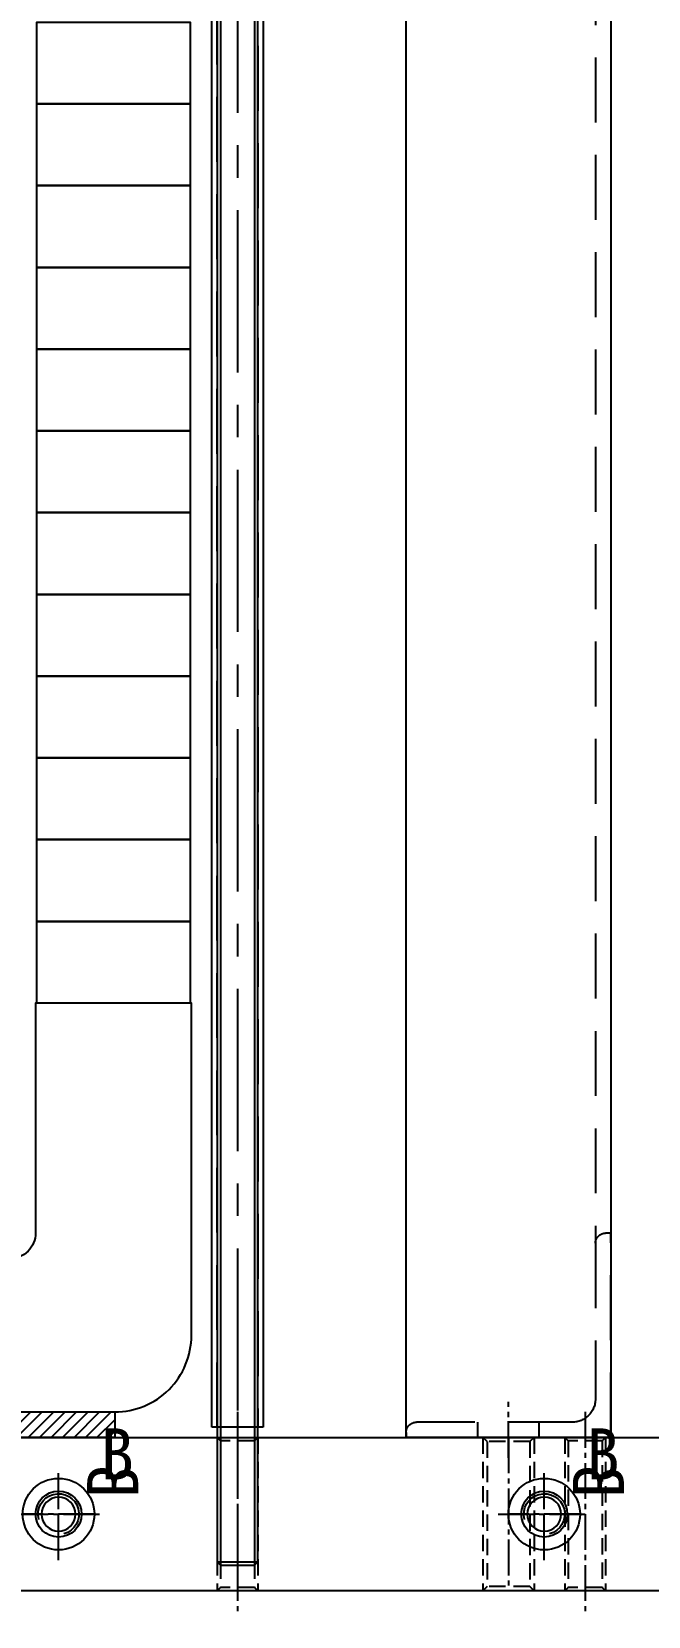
# Model space of a CAD drawing. Header units: millimetres. Extents: x 282 to 14566, y -4134 to 5341.
# Drawn here: x 9432.5 to 9553.1, y 690.6 to 1000.8 of the extents above; entities that cross this region are included whole.
import ezdxf

# ---------------------------------------------------------------- set-up
doc = ezdxf.new("R2010")
doc.units = ezdxf.units.MM
for name, pattern in [('CENTER', [50.8, 31.75, -6.35, 6.35, -6.35]), ('CENTER1', [10, 7, -1, 1, -1]), ('HIDDEN2', [4.7625, 3.175, -1.5875]), ('HIDDENX2', [19.05, 12.7, -6.35])]:
    doc.linetypes.add(name, pattern=pattern)
doc.layers.add('CENTER', color=1, linetype='CENTER')
doc.layers.add('THIN', color=3, linetype='Continuous')
doc.styles.add('HAN', font='')
doc.styles.get('HAN').set_extended_font_data('GulimChe')

# ---------------------------------------------------------------- blocks, each defined once
blk = doc.blocks.new('A$C429828F3')
at = {"color": 250}
for points in [[(59.75, 256), (29.75, 256), (29.75, 272), (59.75, 272), (59.75, 256)], [(59.75, 240), (29.75, 240), (29.75, 256), (59.75, 256), (59.75, 240)], [(59.75, 224), (29.75, 224), (29.75, 240), (59.75, 240), (59.75, 224)], [(59.75, 208), (29.75, 208), (29.75, 224), (59.75, 224), (59.75, 208)], [(59.75, 192), (29.75, 192), (29.75, 208), (59.75, 208), (59.75, 192)], [(59.75, 176), (29.75, 176), (29.75, 192), (59.75, 192), (59.75, 176)], [(59.75, 160), (29.75, 160), (29.75, 176), (59.75, 176), (59.75, 160)], [(59.75, 144), (29.75, 144), (29.75, 160), (59.75, 160), (59.75, 144)], [(59.75, 128), (29.75, 128), (29.75, 144), (59.75, 144), (59.75, 128)], [(59.75, 112), (29.75, 112), (29.75, 128), (59.75, 128), (59.75, 112)], [(59.75, 96), (29.75, 96), (29.75, 112), (59.75, 112), (59.75, 96)], [(59.75, 80), (29.75, 80), (29.75, 96), (59.75, 96), (59.75, 80)]]:
    blk.add_lwpolyline(points, dxfattribs=at)
blk.add_lwpolyline([(-45, 0), (45, 0, 0.414214), (60, 15), (60, 80), (29.5, 80), (29.5, 35, -0.414214), (24.5, 30), (-24.5, 30, -0.414214), (-29.5, 35), (-29.5, 80), (-60, 80), (-60, 15, 0.414214)], format="xyb", close=True, dxfattribs=at)
blk = doc.blocks.new('A$C0D8E1CFE')
at = {"color": 8}
for p, q in [((-5, -520.5), (-5, -2.5)), ((5, -2.5), (5, -520.5)), ((5, -520.5), (-5, -520.5))]:
    blk.add_line(p, q, dxfattribs=at)
at = {"color": 2, "linetype": 'HIDDENX2'}
for p, q in [((-4, -520.5), (-4, -2.5)), ((4, -2.5), (4, -520.5))]:
    blk.add_line(p, q, dxfattribs=at)
blk.add_line((-4, -546.82), (4, -546.82))
blk.add_lwpolyline([(-3.32, 22.5), (-4, 21.82), (-4, -546.82), (-3.32, -547.5), (3.32, -547.5), (4, -546.82), (4, 21.82), (3.32, 22.5)], close=True)
at = {"layer": 'CENTER'}
blk.add_line((0, 22.5), (0, -547.5), dxfattribs=at)
at = {"layer": 'THIN'}
for p, q in [((-3.32, 22.5), (-3.32, -547.5)), ((3.32, 22.5), (3.32, -547.5))]:
    blk.add_line(p, q, dxfattribs=at)
blk = doc.blocks.new('A$C03084892')
h = blk.add_hatch()
h.set_pattern_fill('ANSI31', color=252, scale=0.5)
h.set_pattern_definition([(45, (204.421, -2240.2587), (-1.122532, 1.122532), [])])
h.paths.add_polyline_path([(-149.88, 5), (66, 5), (66, 0), (-149.88, 0)])
at = {"color": 252}
blk.add_lwpolyline([(-149.88, 5), (66, 5), (66, 0), (-149.88, 0)], close=True, dxfattribs=at)
for name, p in [('A$C0D8E1CFE', (90, 522.5)), ('A$C429828F3', (21, 5))]:
    blk.add_blockref(name, p)
blk = doc.blocks.new('A$C6DBB1F85')
at = {"color": 251, "linetype": 'HIDDEN2'}
for p, q in [((0.68, 4), (-29.32, 4)), ((0, 3.32), (-28.65, 3.32)), ((0.68, -4), (-29.32, -4)), ((0, -3.32), (-28.65, -3.32)), ((0.68, -64), (-29.32, -64)), ((0, -64.68), (-28.65, -64.68)), ((0, -71.32), (-28.65, -71.32)), ((0.68, -72), (-29.32, -72))]:
    blk.add_line(p, q, dxfattribs=at)
at = {"color": 251, "linetype": 'CENTER1'}
for p, q in [((5.68, 0), (-34.32, 0)), ((5.68, -68), (-34.32, -68))]:
    blk.add_line(p, q, dxfattribs=at)
at = {"color": 251, "linetype": 'HIDDEN2'}
for points in [[(-29.32, 4), (-28.65, 3.32), (-28.65, -3.32), (-29.32, -4)], [(0.68, 4), (0, 3.32), (0, -3.32), (0.68, -4)], [(-29.32, -64), (-28.65, -64.68), (-28.65, -71.32), (-29.32, -72)], [(0.68, -64), (0, -64.68), (0, -71.32), (0.68, -72)]]:
    blk.add_lwpolyline(points, dxfattribs=at)
blk = doc.blocks.new('A$C45F8230B')
at = {"color": 6, "linetype": 'HIDDEN2'}
for p, q in [((0.81, 5), (-29.19, 5)), ((0, 4.19), (-28.38, 4.19)), ((0.81, -5), (-29.19, -5)), ((0, -4.19), (-28.38, -4.19))]:
    blk.add_line(p, q, dxfattribs=at)
at = {"color": 6, "linetype": 'CENTER1'}
blk.add_line((0.81, 0), (-29.19, 0), dxfattribs=at)
at = {"color": 6, "linetype": 'HIDDEN2'}
for points in [[(-29.19, 5), (-28.38, 4.19), (-28.38, -4.19), (-29.19, -5)], [(0.81, 5), (0, 4.19), (0, -4.19), (0.81, -5)]]:
    blk.add_lwpolyline(points, dxfattribs=at)
blk = doc.blocks.new('A$C3AAF212B')
at = {"color": 1, "linetype": 'CENTER1'}
for p, q in [((15, 197), (15, 183)), ((8, 190), (22, 190)), ((15, 102), (15, 88)), ((8, 95), (22, 95))]:
    blk.add_line(p, q, dxfattribs=at)
at = {"color": 2, "ltscale": 10}
blk.add_lwpolyline([(0, -290), (30, -290), (30, 290), (0, 290)], close=True, dxfattribs=at)
at = {"ltscale": 10}
for centre in [(15, 190), (15, 95)]:
    blk.add_circle(centre, 3.32, dxfattribs=at)
at = {"layer": 'THIN', "ltscale": 10}
for centre in [(15, 190), (15, 95)]:
    blk.add_arc(centre, 4, 255, 165, dxfattribs=at)
for name, p in [('A$C6DBB1F85', (29.32, 198)), ('A$C45F8230B', (29.19, 183))]:
    blk.add_blockref(name, p)
at = {"color": 3, "style": 'HAN'}
for p in [(18.08, 195.59), (18.08, 100.59)]:
    blk.add_text('B', height=10, dxfattribs=at).set_placement(p)
blk = doc.blocks.new('A$C45832701')
at = {"color": 2, "linetype": 'HIDDENX2'}
blk.add_line((-17, 632), (-17, 38), dxfattribs=at)
at = {"color": 1, "linetype": 'CENTER1'}
blk.add_line((0, -4), (0, 7), dxfattribs=at)
at = {"color": 2, "linetype": 'HIDDEN2'}
for p, q in [((-6, 0), (-6, 3)), ((6, 0), (6, 3))]:
    blk.add_line(p, q, dxfattribs=at)
at = {"color": 4}
blk.add_lwpolyline([(20, 0), (20, 670), (-20, 670), (-20, 0)], close=True, dxfattribs=at)
at = {"color": 2, "linetype": 'HIDDENX2'}
blk.add_lwpolyline([(-20, 0), (-20, 40), (-19, 40, -0.414214), (-17, 38), (-17, 7.5, 0.414214), (-12.5, 3), (18, 3, -0.414214), (20, 1), (20, 0)], format="xyb", close=True, dxfattribs=at)
blk = doc.blocks.new('A$C1D2B0D02')
at = {"color": 1, "linetype": 'CENTER1'}
for p, q in [((95, -9), (95, 9)), ((190, -9), (190, 9)), ((86, 0), (104, 0)), ((181, 0), (199, 0))]:
    blk.add_line(p, q, dxfattribs=at)
at = {"color": 150}
blk.add_lwpolyline([(-258, 685), (258, 685), (260, 683), (260, -15), (-260, -15), (-260, 683)], close=True, dxfattribs=at)
for centre, radius in [((95, 0), 7), ((190, 0), 7), ((95, 0), 4.5), ((190, 0), 4.5)]:
    blk.add_circle(centre, radius, dxfattribs=at)
at = {"color": 6, "style": 'HAN'}
for p in [(103.25, 6.78), (198.25, 6.78)]:
    blk.add_text('B', height=10, dxfattribs=at).set_placement(p)

msp = doc.modelspace()

# ---------------------------------------------------------------- block references
at = {"xscale": -1}
msp.add_blockref('A$C45832701', (9525.748, 725.631), dxfattribs=at)
for name, p in [('A$C1D2B0D02', (9342.748, 710.631)), ('A$C03084892', (9382.748, 725.631))]:
    msp.add_blockref(name, p)
at = {"xscale": -1, "rotation": 270}
msp.add_blockref('A$C3AAF212B', (9342.748, 695.631), dxfattribs=at)

doc.saveas('drawing.dxf')
